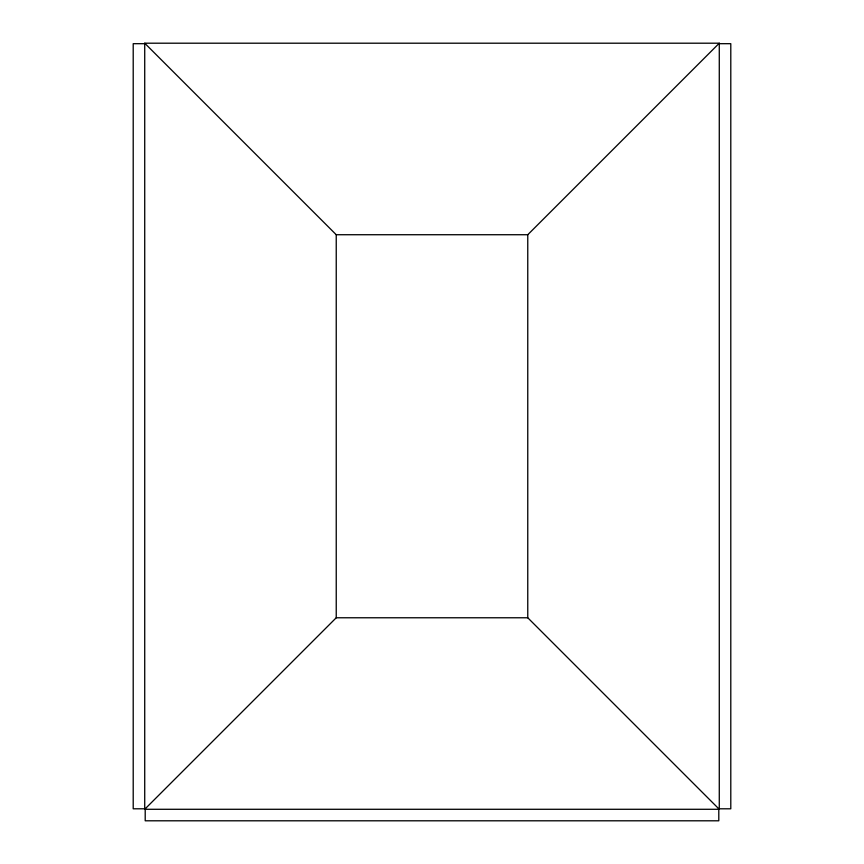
<?xml version="1.0" encoding="UTF-8"?>
<svg xmlns="http://www.w3.org/2000/svg" width="864" height="864" viewBox="0 0 864 864"><rect width="100%" height="100%" fill="white"/><g stroke="black" fill="none" stroke-linecap="round" stroke-linejoin="round"><path stroke-width="1.3" d="M719.28 809.287L527.764 617.771L527.764 234.727L719.28 43.2L144.72 43.2L144.72 809.287L719.28 809.287L719.28 43.2M144.72 809.287L336.236 617.771L336.236 234.727L144.72 43.2M144.72 43.686L133.207 43.686L133.207 808.801L144.72 808.801M719.28 43.686L730.793 43.686L730.793 808.801L719.28 808.801M336.236 234.727L527.764 234.727M336.236 617.771L527.764 617.771M718.794 809.287L718.794 820.8L145.206 820.8L145.206 809.287"/></g></svg>
